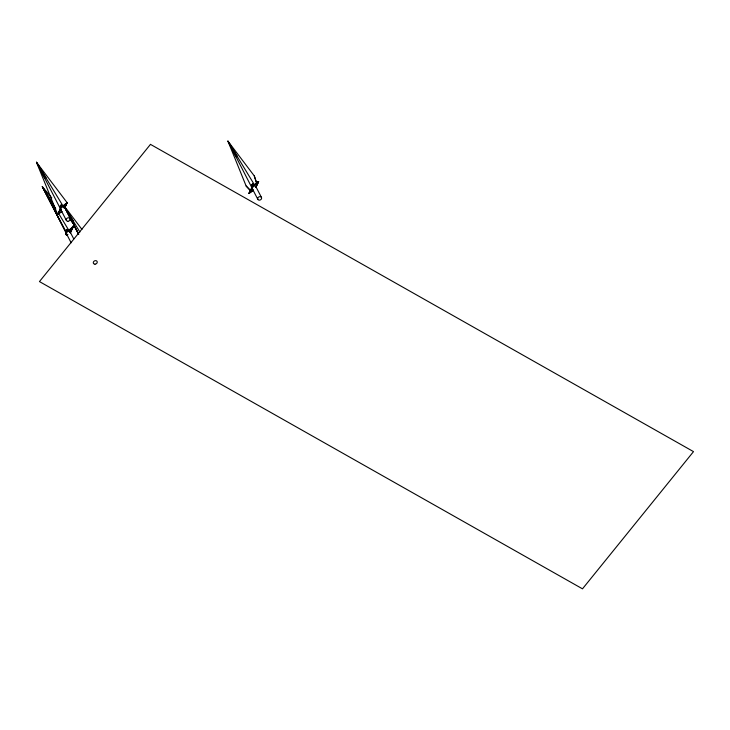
<?xml version="1.0" encoding="UTF-8"?>
<svg xmlns="http://www.w3.org/2000/svg" width="730" height="730" viewBox="0 0 730 730"><rect width="100%" height="100%" fill="white"/><g stroke="black" fill="none" stroke-linecap="round" stroke-linejoin="round"><path stroke-width="1.09" d="M66.33 232.852L66.193 230.178L66.813 229.412L70.299 232.77L74.433 224.685L70.053 219.493M254.004 184.909L255.929 187.291L258.584 181.588L254.004 184.909L251.521 187.984L249.094 193.313L253.447 190.357L251.521 187.984L252.261 188.404L251.823 184.699L252.507 183.969L254.496 185.192L252.635 187.491M61.658 211.499L57.643 214.419L60.07 209.09L62.552 206.024L67.133 202.694L36.5 162.27L57.643 214.419L61.995 211.463M64.477 208.397L67.133 202.694L62.899 206.69L64.477 208.397L67.133 202.694L63.291 206.444L61.055 205.075L60.371 205.805L60.563 209.373L60.07 209.09L61.475 210.897M255.929 187.291L258.584 181.588L254.35 185.584A2.044 1.679 -27.4 0 0 252.188 188.413M256.559 185.174L258.584 181.588L256.659 183.458L258.584 181.588L256.641 184.325M59.878 212.33L57.643 214.419L60.417 209.756L61.402 210.322M251.868 188.65L249.094 193.313L253.109 190.393M58.838 212.941L57.643 214.419L59.76 211.143M65.189 205.431L67.133 202.694L64.596 207.174L72.881 223.252M71.002 229.804L72.945 227.066L68.365 230.388L65.883 233.463L66.33 234.905L67.352 235.489M72.024 227.888L74.433 224.685L70.436 229.284M57.643 214.419L58.874 212.877M256.923 183.604L254.277 175.903L227.952 141.164L246.129 185.986L250.938 191.004L249.094 193.313L250.582 191.917M65.079 205.23L67.133 202.694L65.8 204.309M66.53 232.961L66.247 230.215L66.868 229.448M66.375 233.737L65.983 234.23L67.926 234.622M70.627 229.384L74.433 224.685M250.892 191.096L249.094 193.313L250.682 190.858L246.129 185.986M256.531 184.115L258.584 181.588M70.947 229.485L72.945 227.066L70.299 232.77L69.706 231.62M70.792 229.393L72.945 227.066L70.408 231.547L70.764 232.222M70.646 229.311L72.945 227.066L68.711 231.063M252.507 183.969L254.496 185.192M60.992 205.039L62.899 206.69M60.371 205.805L60.809 209.51L36.5 162.27L45.999 177.737M68.365 230.388L69.104 230.808M66.813 229.412L68.857 230.671M51.803 197.885L42.313 186.643L66.111 232.879M64.933 206.964L81.952 229.421M237.451 156.631L227.952 141.164L252.261 188.404M73.064 220.624L64.751 207.101L79.88 232.049M51.812 202.11L42.313 186.643L65.828 232.003M254.743 185.329L227.952 141.164L236.228 157.005M63.291 206.444L36.5 162.27L44.776 178.111M55.708 208.725L42.313 186.643L66.102 232.186M58.619 213.525L68.529 229.85M72.361 221.993L64.605 207.147L72.973 223.307M73.912 224.968L78.566 233.883M256.048 186.068L256.394 186.743M255.737 186.387L261.477 197.465A2.053 1.679 -27.4 0 1 259.387 200.157A2.053 1.679 -27.4 0 1 258.082 197.556A2.053 1.679 -27.4 0 1 261.477 197.465M252.197 184.352L253.064 186.031M252.078 188.24L257.818 199.317M74.022 225.324L78.721 234.394M60.745 205.458L61.621 207.137M60.626 209.346L66.375 220.423M70.618 232.87L73.757 238.92M66.558 229.831L67.434 231.51M66.439 233.719L71.138 242.78M65.883 233.463L66.33 234.905M73.912 225.269L78.566 234.312M254.277 175.903L256.659 183.458M251.823 184.699L252.014 188.258M66.768 234.129A2.053 1.679 -27.4 0 1 69.414 231.2M60.736 209.528A2.053 1.679 -27.4 0 1 63.163 206.69M255.865 186.789A2.044 1.679 -27.4 0 1 255.874 187.227M150.471 144.367L39.456 281.579L582.485 588.836L693.5 451.624L150.471 144.367M95 264.16A2.053 1.679 -27.4 0 0 97.099 261.468A2.053 1.679 -27.4 0 0 93.705 261.55A2.053 1.679 -27.4 0 0 95 264.16M67.936 221.263A2.053 1.679 -27.4 0 0 70.025 218.571A2.053 1.679 -27.4 0 0 66.64 218.662A2.053 1.679 -27.4 0 0 67.936 221.263"/></g></svg>
